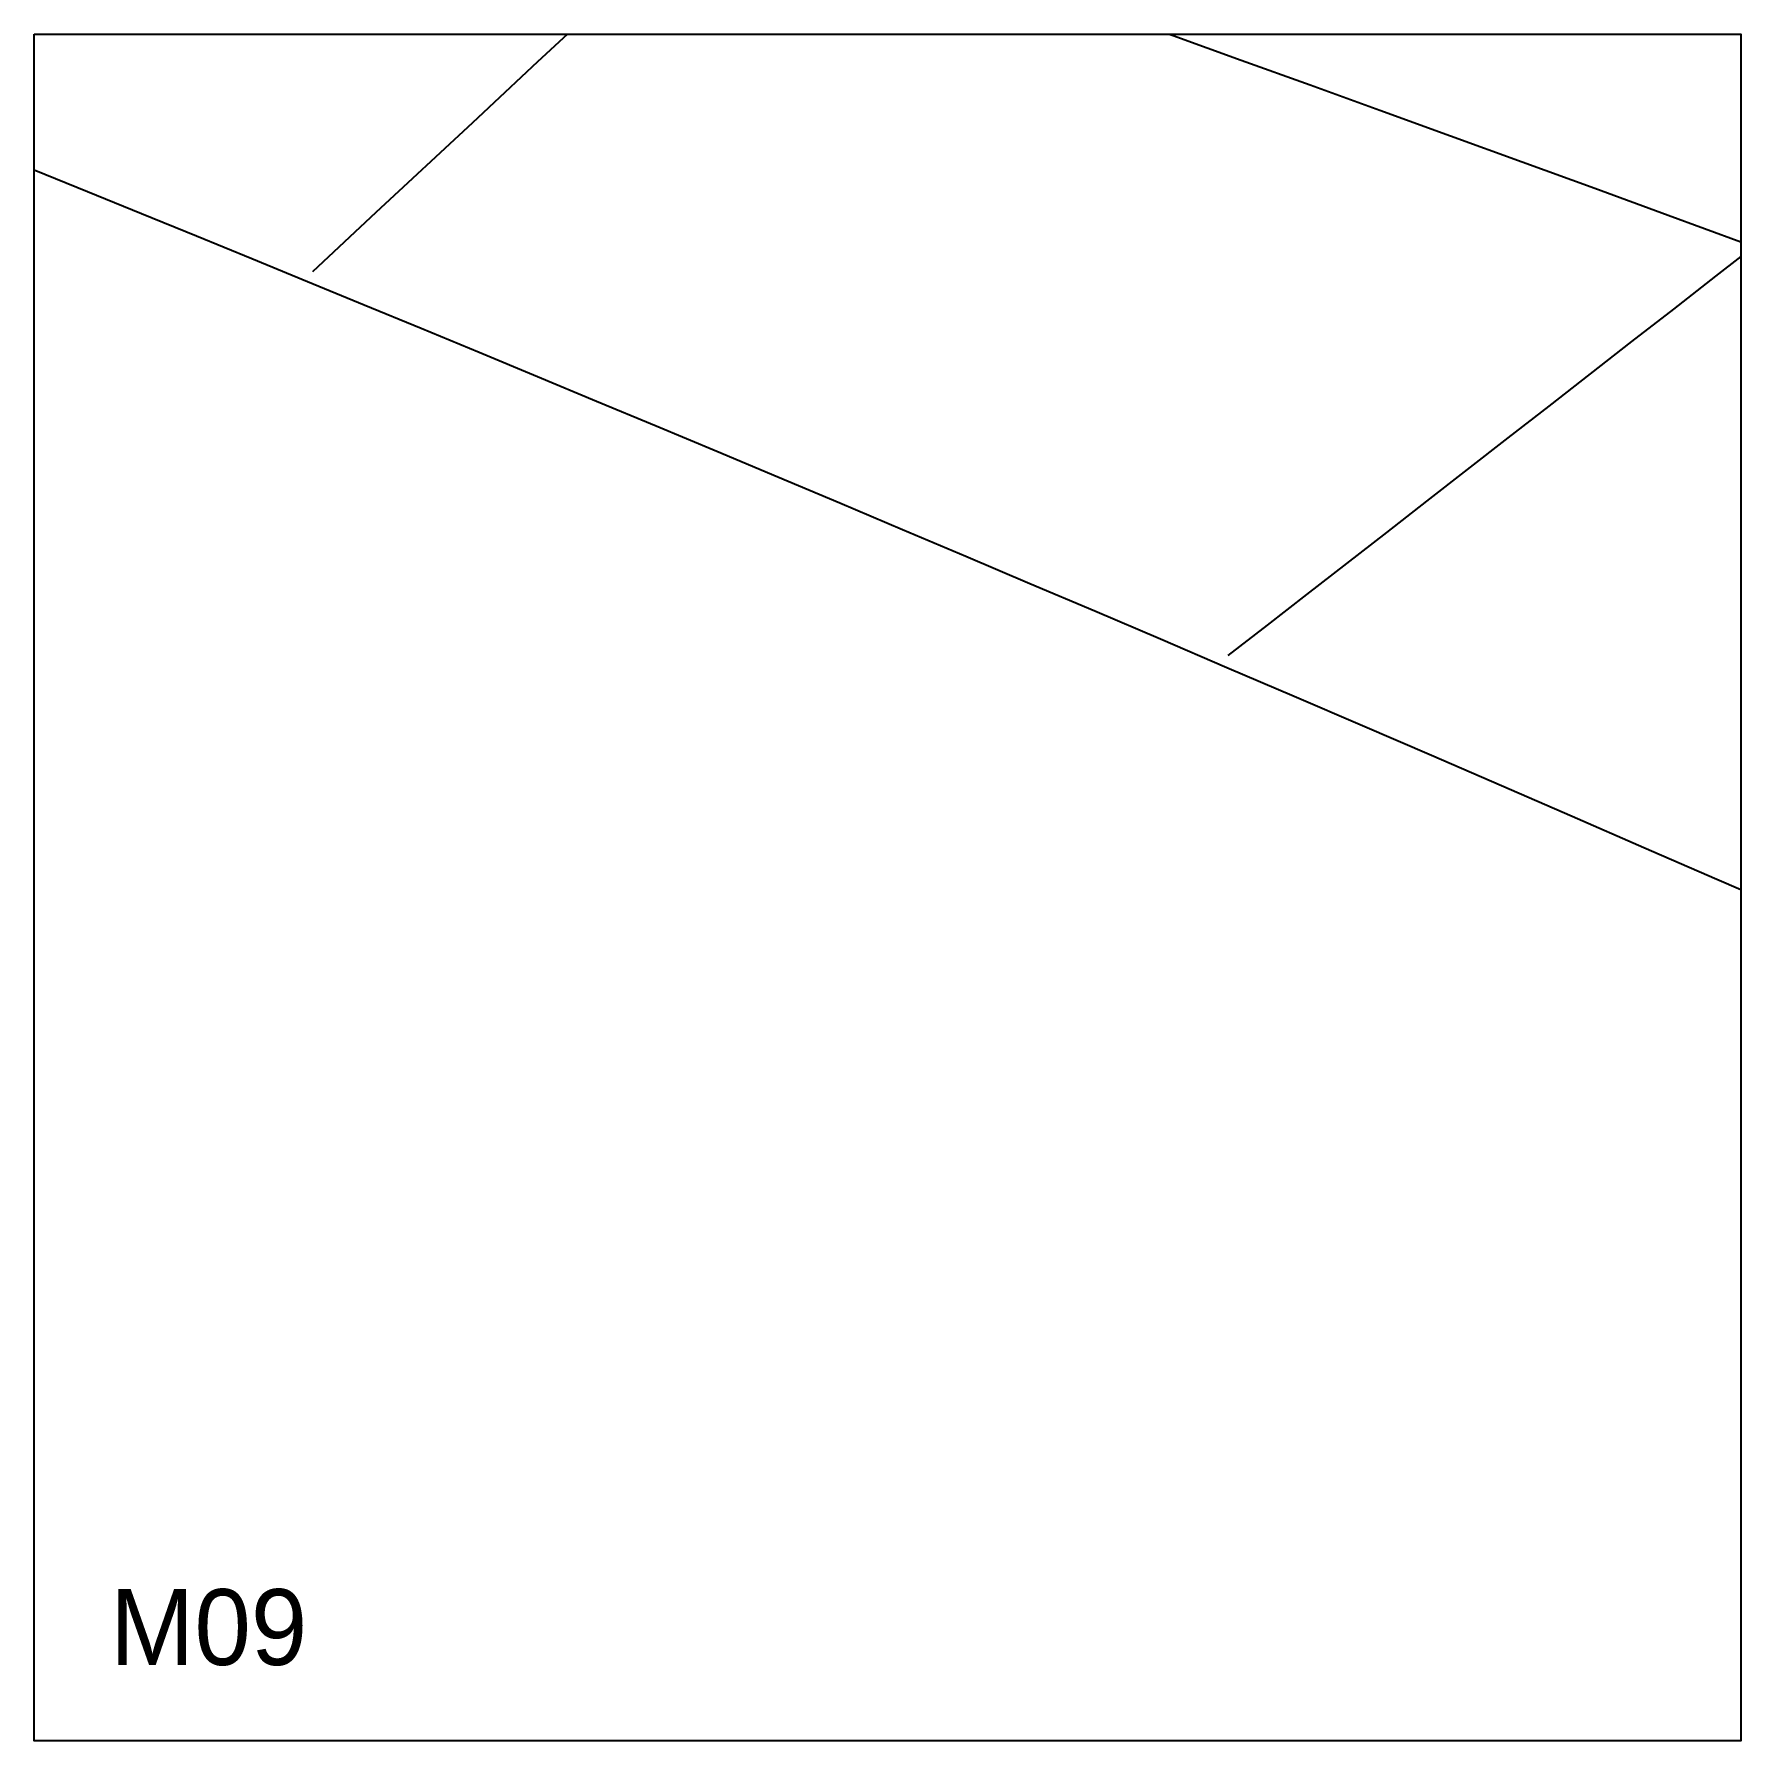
# Model space of a CAD drawing. Header units: millimetres. Extents: x 0 to 900, y 0 to 900.
import ezdxf

# ---------------------------------------------------------------- set-up
doc = ezdxf.new("R2010")
doc.units = ezdxf.units.MM
for name, color, linetype in [('CUT', 1, 'Continuous'), ('DECL', 30, 'Continuous'), ('HOUR15', 9, 'Continuous'), ('HOUR30', 8, 'Continuous'), ('ID', 3, 'Continuous')]:
    doc.layers.add(name, color=color, linetype=linetype)

msp = doc.modelspace()

# ---------------------------------------------------------------- linework, layer by layer
at = {"layer": 'CUT'}
msp.add_lwpolyline([(0, 900), (900, 900), (900, 0), (0, 0), (0, 900)], close=True, dxfattribs=at)
at = {"layer": 'DECL'}
for points in [[(598.51, 900), (600.66, 899.23), (636.55, 886.32), (672.88, 873.21), (709.68, 859.9), (746.95, 846.39), (784.71, 832.66), (822.96, 818.72), (861.72, 804.55), (900, 790.53)], [(0, 828.38), (28.13, 816.98), (56.68, 805.37), (85.54, 793.61), (114.71, 781.68), (144.19, 769.59), (173.99, 757.33), (204.13, 744.9), (234.6, 732.29), (265.41, 719.5), (296.57, 706.54), (328.09, 693.39), (359.97, 680.05), (392.22, 666.51), (424.85, 652.79), (457.86, 638.86), (491.27, 624.72), (525.08, 610.38), (559.3, 595.83), (593.94, 581.05), (629.01, 566.06), (664.51, 550.84), (700.46, 535.38), (736.86, 519.7), (773.73, 503.76), (811.08, 487.59), (848.91, 471.16), (887.24, 454.47), (900, 448.9)]]:
    msp.add_lwpolyline(points, dxfattribs=at)
at = {"layer": 'HOUR15'}
msp.add_lwpolyline([(281.2, 900), (265.47, 885.33), (248.24, 869.26), (231.12, 853.29), (214.08, 837.39), (197.13, 821.59), (180.27, 805.87), (163.51, 790.23), (146.82, 774.66)], dxfattribs=at)
at = {"layer": 'HOUR30'}
msp.add_lwpolyline([(900, 782.67), (886.65, 772.29), (864.45, 755.02), (842.4, 737.87), (820.5, 720.83), (798.73, 703.9), (777.11, 687.08), (755.63, 670.37), (734.28, 653.77), (713.06, 637.26), (691.98, 620.86), (671.03, 604.57), (650.2, 588.37), (629.5, 572.26)], dxfattribs=at)

# ---------------------------------------------------------------- texts
at = {"layer": 'ID'}
msp.add_text('M09', height=40, dxfattribs=at).set_placement((40, 40))

doc.saveas('drawing.dxf')
